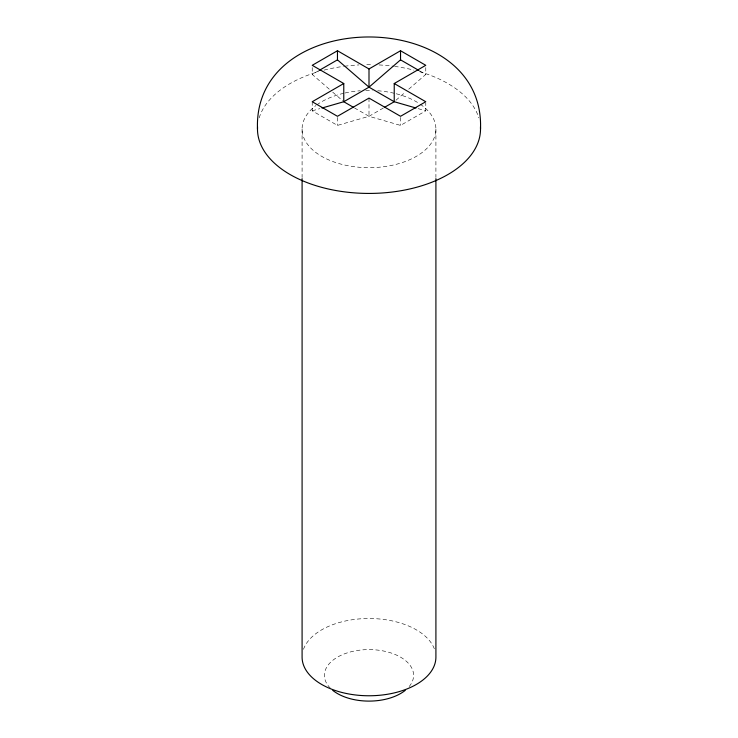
<?xml version="1.0" encoding="UTF-8"?>
<svg xmlns="http://www.w3.org/2000/svg" width="738" height="738" viewBox="0 0 738 738"><rect width="100%" height="100%" fill="white"/><g stroke="black" fill="none" stroke-linecap="round" stroke-linejoin="round"><path stroke-width="0.55" stroke-dasharray="3.69 2.77" d="M395.937 100.257L405.31 92.139M408.723 89.187L425.771 74.418L425.771 67.592M329.277 89.187L312.229 74.418L318.05 71.06M312.229 101.733L312.229 110.838L337.46 125.405L369 116.3L383.557 107.896M354.443 107.896L369 116.3L400.54 125.405L425.771 110.838L425.771 102.877M312.229 110.838L319.84 108.643M418.16 108.643L425.771 110.838M419.95 71.06L425.771 74.418M332.69 92.139L343.77 101.733M435.909 129.049L435.909 177.48M400.54 117.443L400.54 125.405M369 98.089L369 116.3M337.46 117.443L337.46 125.405M312.229 67.592L312.229 74.418M302.091 129.049L302.091 177.48M259.186 117.859A111.512 64.381 0 0 1 318.567 71.632M324.074 70.128A111.512 64.381 0 0 1 343.382 66.392M344.471 66.245A111.512 64.381 0 0 1 358.936 64.935M366.777 64.686A111.512 64.381 0 0 1 371.223 64.686M379.064 64.935A111.512 64.381 0 0 1 393.529 66.245M394.618 66.392A111.512 64.381 0 0 1 413.926 70.128M419.433 71.632A111.512 64.381 0 0 1 478.814 117.859M420.245 104.215A66.909 38.625 0 0 1 415.623 156.751A66.909 38.625 0 0 1 324.526 157.904A66.909 38.625 0 0 1 315.919 105.534M316.823 104.87A66.909 38.625 0 0 1 343.936 93.237M345.033 92.988A66.909 38.625 0 0 1 360.264 90.756M365.734 90.47A66.909 38.625 0 0 1 372.266 90.47M377.736 90.756A66.909 38.625 0 0 1 395.144 93.495M396.223 93.763A66.909 38.625 0 0 1 419.295 103.569M303.475 649.32A66.909 38.625 0 0 1 369 618.509A66.909 38.625 0 0 1 434.525 649.32M330.375 688.222A44.603 25.756 0 0 1 367.339 649.615A44.603 25.756 0 0 1 409.184 686.524"/><path stroke-width="1.11" d="M322.017 108.016L343.77 101.733L369 87.167L400.54 59.852L400.54 50.747L425.771 65.313L394.23 83.523L394.23 101.733L384.526 107.342M400.54 50.747L369 68.957L337.46 50.747L312.229 65.313L343.77 83.523L343.77 101.733L353.474 107.342M319.019 70.497L337.46 59.852L337.46 50.747M343.77 83.523L312.229 101.733L337.46 116.3L369 98.089L400.54 116.3L425.771 101.733L394.23 83.523M415.983 108.016L394.23 101.733L369 87.167L337.46 59.852M400.54 59.852L418.981 70.497M480.512 129.049C485.217 6.282 252.783 6.282 257.488 129.049M435.909 178.633L435.909 657.134A66.909 38.625 0 0 1 369 695.768A66.909 38.625 0 0 1 302.091 657.134L302.091 178.633M369 68.957L369 87.167M405.263 690.344A44.603 25.756 0 0 1 332.737 690.344M480.447 126.816A111.512 64.381 0 0 1 369 193.43A111.512 64.381 0 0 1 257.553 126.816"/></g></svg>
